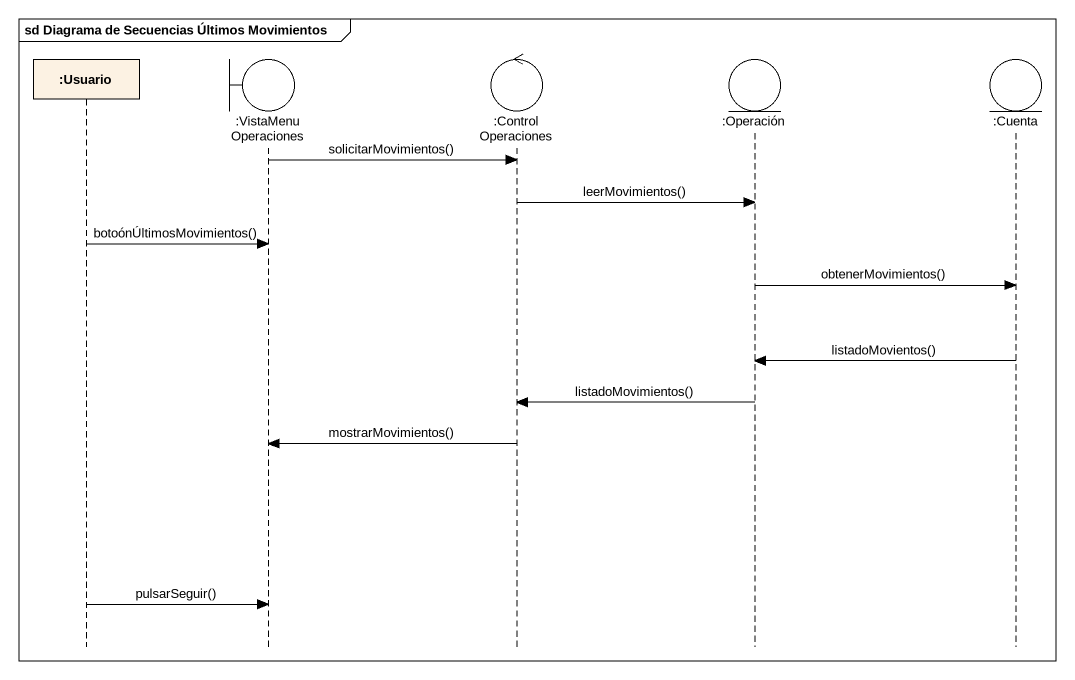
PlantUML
@startuml
mainframe sd Diagrama de Secuencias Últimos Movimientos
hide footbox
participant ":Usuario" as Usuario
boundary ":VistaMenuOperaciones" as VistaMenuOperaciones
control ":ControlOperaciones" as ControlOperaciones
entity ":Operación" as Operación
entity ":Cuenta" as Cuenta

VistaMenuOperaciones -> ControlOperaciones : solicitarMovimientos()
ControlOperaciones -> Operación : leerMovimientos()
Usuario -> VistaMenuOperaciones : botoónÚltimosMovimientos()
Operación -> Cuenta : obtenerMovimientos()
Cuenta -> Operación : listadoMovientos()
Operación -> ControlOperaciones : listadoMovimientos()
ControlOperaciones -> VistaMenuOperaciones : mostrarMovimientos()
Usuario -> VistaMenuOperaciones : pulsarSeguir()
@enduml
